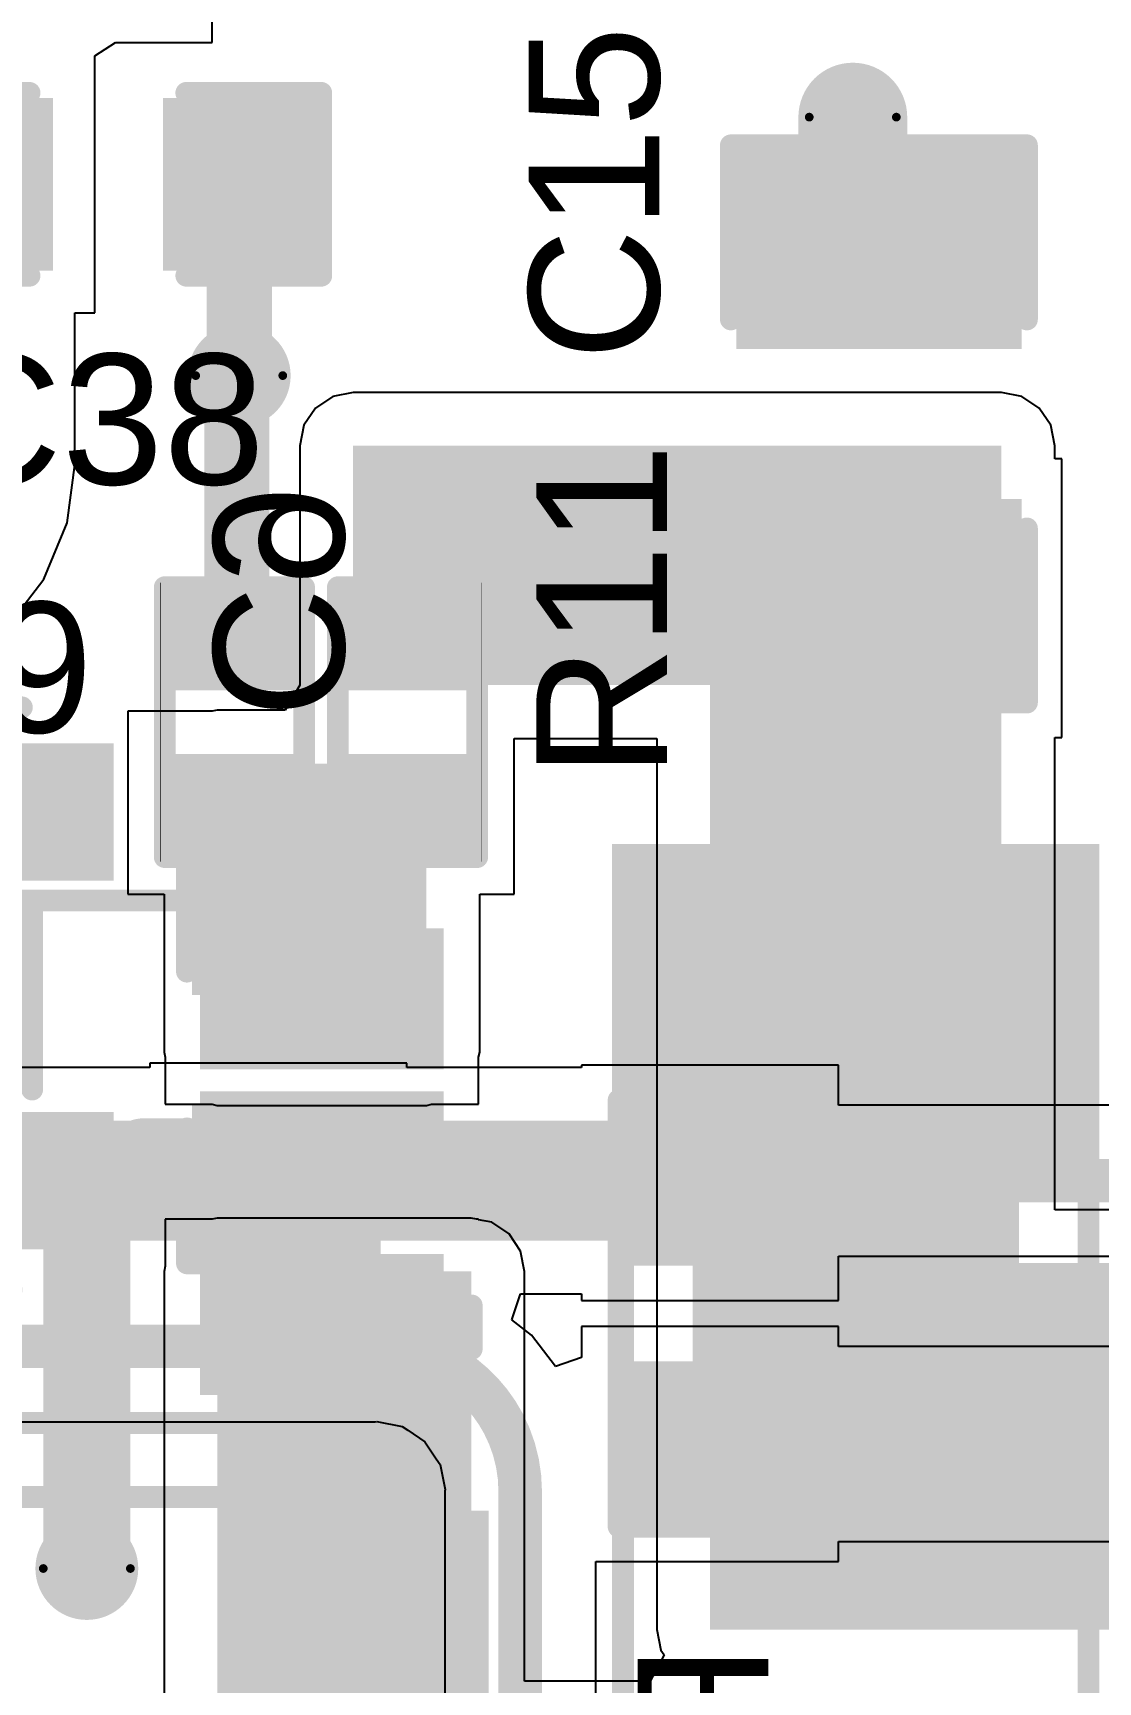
# Model space of a CAD drawing. Header units: inches. Extents: x -46 to 312, y 0 to 111.
# Drawn here: x -18.96 to -12.74, y 9.37 to 18.99 of the extents above; entities that cross this region are included whole.
import ezdxf

# ---------------------------------------------------------------- set-up
doc = ezdxf.new("R2010")
doc.units = ezdxf.units.IN
for name, color, linetype in [('Bottom Layer', 5, 'Continuous'), ('Bottom Overlay', 54, 'Continuous'), ('Bottom Paste', 16, 'Continuous'), ('Bottom Solder', 6, 'Continuous'), ('Drill Drawing', 1, 'Continuous'), ('Top Layer', 1, 'Continuous'), ('Top Overlay', 2, 'Continuous'), ('Top Paste', 8, 'Continuous'), ('Top Solder', 216, 'Continuous'), ('Via Holes', 16, 'Continuous')]:
    doc.layers.add(name, color=color, linetype=linetype)
doc.styles.add('Arial', font='', dxfattribs={"height": 0.2})
doc.styles.get('Arial').set_extended_font_data('Arial')

# ---------------------------------------------------------------- blocks, each defined once
blk = doc.blocks.new('C___0603_9')
at = {"layer": 'Top Layer'}
for points in [[(-0.381, 0.4445), (-0.381, -0.4445), (-1.143, -0.4445), (-1.143, 0.4445)], [(1.143, 0.4445), (1.143, -0.4445), (0.381, -0.4445), (0.381, 0.4445)]]:
    blk.add_hatch(color=1, dxfattribs=at).paths.add_polyline_path(points)
at = {"layer": 'Top Paste'}
for points in [[(-0.381, 0.4445), (-0.381, -0.4445), (-1.143, -0.4445), (-1.143, 0.4445)], [(1.143, 0.4445), (1.143, -0.4445), (0.381, -0.4445), (0.381, 0.4445)]]:
    blk.add_hatch(color=8, dxfattribs=at).paths.add_polyline_path(points)
at = {"layer": 'Top Solder'}
for points in [[(-0.321, 0.5045), (-0.321, -0.5045), (-1.203, -0.5045), (-1.203, 0.5045)], [(1.203, 0.5045), (1.203, -0.5045), (0.321, -0.5045), (0.321, 0.5045)]]:
    blk.add_hatch(color=216, dxfattribs=at).paths.add_polyline_path(points)
at = {"layer": 'Top Overlay'}
for points in [[(-0.4572, 0.5334, 0.127, 0.127, 0), (-1.2446, 0.5334, 0.127, 0.127, 0)], [(-1.2446, 0.5334, 0.127, 0.127, 0), (-1.2446, -0.5334, 0.127, 0.127, 0)], [(1.2446, 0.5334, 0.127, 0.127, 0), (0.4572, 0.5334, 0.127, 0.127, 0)], [(1.2446, 0.5334, 0.127, 0.127, 0), (1.2446, -0.5334, 0.127, 0.127, 0)], [(-0.4572, -0.5334, 0.127, 0.127, 0), (-1.2446, -0.5334, 0.127, 0.127, 0)], [(1.2446, -0.5334, 0.127, 0.127, 0), (0.4572, -0.5334, 0.127, 0.127, 0)]]:
    blk.add_lwpolyline(points, format="xyseb", dxfattribs=at)
for points in [[(-1.2764, 0.5334, 0.0635, 0.0635, 1), (-1.2128, 0.5334, 0.0635, 0.0635, 1)], [(-1.2764, 0.5334, 0.0635, 0.0635, 1), (-1.2128, 0.5334, 0.0635, 0.0635, 1)], [(-0.489, 0.5334, 0.0635, 0.0635, 1), (-0.4255, 0.5334, 0.0635, 0.0635, 1)], [(0.4254, 0.5334, 0.0635, 0.0635, 1), (0.4889, 0.5334, 0.0635, 0.0635, 1)], [(1.2128, 0.5334, 0.0635, 0.0635, 1), (1.2764, 0.5334, 0.0635, 0.0635, 1)], [(1.2128, 0.5334, 0.0635, 0.0635, 1), (1.2764, 0.5334, 0.0635, 0.0635, 1)], [(-1.2764, -0.5334, 0.0635, 0.0635, 1), (-1.2128, -0.5334, 0.0635, 0.0635, 1)], [(-1.2764, -0.5334, 0.0635, 0.0635, 1), (-1.2128, -0.5334, 0.0635, 0.0635, 1)], [(-0.4889, -0.5334, 0.0635, 0.0635, 1), (-0.4254, -0.5334, 0.0635, 0.0635, 1)], [(0.4254, -0.5334, 0.0635, 0.0635, 1), (0.4889, -0.5334, 0.0635, 0.0635, 1)], [(1.2128, -0.5334, 0.0635, 0.0635, 1), (1.2764, -0.5334, 0.0635, 0.0635, 1)], [(1.2128, -0.5334, 0.0635, 0.0635, 1), (1.2764, -0.5334, 0.0635, 0.0635, 1)]]:
    blk.add_lwpolyline(points, format="xyseb", close=True, dxfattribs=at)
blk = doc.blocks.new('TSA016A2518A_B_13')
at = {"layer": 'Bottom Layer'}
for points in [[(-2.6251, 1.425), (-1.5751, 1.425), (-1.5751, 0.725), (-2.6251, 0.725)], [(1.5751, 1.425), (2.6251, 1.425), (2.6251, 0.725), (1.5751, 0.725)], [(-2.6251, -0.725), (-1.5751, -0.725), (-1.5751, -1.425), (-2.6251, -1.425)], [(1.5751, -0.725), (2.6251, -0.725), (2.6251, -1.425), (1.5751, -1.425)]]:
    blk.add_hatch(color=5, dxfattribs=at).paths.add_polyline_path(points)
at = {"layer": 'Bottom Paste'}
for points in [[(-2.6251, 1.425), (-1.5751, 1.425), (-1.5751, 0.725), (-2.6251, 0.725)], [(1.5751, 1.425), (2.6251, 1.425), (2.6251, 0.725), (1.5751, 0.725)], [(-2.6251, -0.725), (-1.5751, -0.725), (-1.5751, -1.425), (-2.6251, -1.425)], [(1.5751, -0.725), (2.6251, -0.725), (2.6251, -1.425), (1.5751, -1.425)]]:
    blk.add_hatch(color=16, dxfattribs=at).paths.add_polyline_path(points)
at = {"layer": 'Bottom Solder'}
for points in [[(-2.6759, 1.4758), (-1.5243, 1.4758), (-1.5243, 0.6742), (-2.6759, 0.6742)], [(1.5243, 1.4758), (2.6759, 1.4758), (2.6759, 0.6742), (1.5243, 0.6742)], [(-2.6759, -0.6742), (-1.5243, -0.6742), (-1.5243, -1.4758), (-2.6759, -1.4758)], [(1.5243, -0.6742), (2.6759, -0.6742), (2.6759, -1.4758), (1.5243, -1.4758)]]:
    blk.add_hatch(color=6, dxfattribs=at).paths.add_polyline_path(points)
at = {"layer": 'Bottom Overlay'}
for points in [[(-2.02, 1.6862, 0.127, 0.127, 0), (-1.3952, 1.6862, 0.127, 0.127, 0)], [(-1.3952, 1.6862, 0.127, 0.127, 0), (1.367, 1.6862, 0.127, 0.127, 0)], [(1.367, 1.6862, 0.127, 0.127, 0), (2.14, 1.6862, 0.127, 0.127, 0)], [(-0.508, -1.0161, 0.127, 0.127, -1), (-0.508, 1.0159, 0.127, 0.127, 0)], [(-0.508, 1.0159, 0.127, 0.127, 0), (0.508, 1.0159, 0.127, 0.127, 0)], [(0.508, 1.0159, 0.127, 0.127, -1), (0.508, -1.0161, 0.127, 0.127, 0)], [(-2.1999, -0.5439, 0.127, 0.127, 0), (-2.1999, 0.5437, 0.127, 0.127, 0)], [(2.1999, -0.5439, 0.127, 0.127, 0), (2.1999, 0.5437, 0.127, 0.127, 0)], [(-2.8956, -0.9652, 0.127, 0.127, 0), (-2.7686, -1.0922, 0.127, 0.127, 0)], [(-2.8956, -1.2192, 0.127, 0.127, 0), (-2.8956, -0.9652, 0.127, 0.127, 0)], [(-0.508, -1.0161, 0.127, 0.127, 0), (0.508, -1.0161, 0.127, 0.127, 0)], [(-2.8956, -1.2192, 0.127, 0.127, 0), (-2.7686, -1.0922, 0.127, 0.127, 0)], [(-2.06, -1.712, 0.127, 0.127, 0), (-1.3664, -1.712, 0.127, 0.127, 0)], [(-1.3664, -1.712, 0.127, 0.127, 0), (1.3664, -1.712, 0.127, 0.127, 0)], [(1.3664, -1.712, 0.127, 0.127, 0), (2.08, -1.712, 0.127, 0.127, 0)]]:
    blk.add_lwpolyline(points, format="xyseb", dxfattribs=at)
for points in [[(-2.0517, 1.6862, 0.0635, 0.0635, 1), (-1.9882, 1.6862, 0.0635, 0.0635, 1)], [(-1.427, 1.6862, 0.0635, 0.0635, 1), (-1.3635, 1.6862, 0.0635, 0.0635, 1)], [(-1.427, 1.6862, 0.0635, 0.0635, 1), (-1.3635, 1.6862, 0.0635, 0.0635, 1)], [(1.3352, 1.6862, 0.0635, 0.0635, 1), (1.3987, 1.6862, 0.0635, 0.0635, 1)], [(1.3352, 1.6862, 0.0635, 0.0635, 1), (1.3987, 1.6862, 0.0635, 0.0635, 1)], [(2.1083, 1.6862, 0.0635, 0.0635, 1), (2.1718, 1.6862, 0.0635, 0.0635, 1)], [(-0.5398, 1.0159, 0.0635, 0.0635, 1), (-0.4763, 1.0159, 0.0635, 0.0635, 1)], [(-0.5398, 1.0159, 0.0635, 0.0635, 1), (-0.4763, 1.0159, 0.0635, 0.0635, 1)], [(0.4763, 1.0159, 0.0635, 0.0635, 1), (0.5398, 1.0159, 0.0635, 0.0635, 1)], [(0.4763, 1.0159, 0.0635, 0.0635, 1), (0.5398, 1.0159, 0.0635, 0.0635, 1)], [(-2.2316, 0.5437, 0.0635, 0.0635, 1), (-2.1681, 0.5437, 0.0635, 0.0635, 1)], [(2.1681, 0.5437, 0.0635, 0.0635, 1), (2.2316, 0.5437, 0.0635, 0.0635, 1)], [(-2.2316, -0.5439, 0.0635, 0.0635, 1), (-2.1681, -0.5439, 0.0635, 0.0635, 1)], [(2.1681, -0.5439, 0.0635, 0.0635, 1), (2.2316, -0.5439, 0.0635, 0.0635, 1)], [(-2.9274, -0.9652, 0.0635, 0.0635, 1), (-2.8638, -0.9652, 0.0635, 0.0635, 1)], [(-2.9274, -0.9652, 0.0635, 0.0635, 1), (-2.8638, -0.9652, 0.0635, 0.0635, 1)], [(-0.5398, -1.0161, 0.0635, 0.0635, 1), (-0.4763, -1.0161, 0.0635, 0.0635, 1)], [(-0.5398, -1.0161, 0.0635, 0.0635, 1), (-0.4763, -1.0161, 0.0635, 0.0635, 1)], [(0.4763, -1.0161, 0.0635, 0.0635, 1), (0.5398, -1.0161, 0.0635, 0.0635, 1)], [(0.4763, -1.0161, 0.0635, 0.0635, 1), (0.5398, -1.0161, 0.0635, 0.0635, 1)], [(-2.8003, -1.0922, 0.0635, 0.0635, 1), (-2.7369, -1.0922, 0.0635, 0.0635, 1)], [(-2.8003, -1.0922, 0.0635, 0.0635, 1), (-2.7369, -1.0922, 0.0635, 0.0635, 1)], [(-2.9274, -1.2192, 0.0635, 0.0635, 1), (-2.8638, -1.2192, 0.0635, 0.0635, 1)], [(-2.9274, -1.2192, 0.0635, 0.0635, 1), (-2.8638, -1.2192, 0.0635, 0.0635, 1)], [(-2.0917, -1.712, 0.0635, 0.0635, 1), (-2.0282, -1.712, 0.0635, 0.0635, 1)], [(-1.3982, -1.712, 0.0635, 0.0635, 1), (-1.3347, -1.712, 0.0635, 0.0635, 1)], [(-1.3982, -1.712, 0.0635, 0.0635, 1), (-1.3347, -1.712, 0.0635, 0.0635, 1)], [(1.3347, -1.712, 0.0635, 0.0635, 1), (1.3982, -1.712, 0.0635, 0.0635, 1)], [(1.3347, -1.712, 0.0635, 0.0635, 1), (1.3982, -1.712, 0.0635, 0.0635, 1)], [(2.0483, -1.712, 0.0635, 0.0635, 1), (2.1118, -1.712, 0.0635, 0.0635, 1)]]:
    blk.add_lwpolyline(points, format="xyseb", close=True, dxfattribs=at)
blk = doc.blocks.new('SOT_23_6_22')
at = {"layer": 'Top Layer'}
for points in [[(-1.92, 1.26), (-0.7, 1.26), (-0.7, 0.64), (-1.92, 0.64)], [(0.7, 1.26), (1.92, 1.26), (1.92, 0.64), (0.7, 0.64)], [(-1.92, 0.31), (-0.7, 0.31), (-0.7, -0.31), (-1.92, -0.31)], [(0.7, 0.31), (1.92, 0.31), (1.92, -0.31), (0.7, -0.31)], [(-1.92, -0.64), (-0.7, -0.64), (-0.7, -1.26), (-1.92, -1.26)], [(0.7, -0.64), (1.92, -0.64), (1.92, -1.26), (0.7, -1.26)]]:
    blk.add_hatch(color=1, dxfattribs=at).paths.add_polyline_path(points)
at = {"layer": 'Top Paste'}
for points in [[(-1.92, 1.26), (-0.7, 1.26), (-0.7, 0.64), (-1.92, 0.64)], [(0.7, 1.26), (1.92, 1.26), (1.92, 0.64), (0.7, 0.64)], [(-1.92, 0.31), (-0.7, 0.31), (-0.7, -0.31), (-1.92, -0.31)], [(0.7, 0.31), (1.92, 0.31), (1.92, -0.31), (0.7, -0.31)], [(-1.92, -0.64), (-0.7, -0.64), (-0.7, -1.26), (-1.92, -1.26)], [(0.7, -0.64), (1.92, -0.64), (1.92, -1.26), (0.7, -1.26)]]:
    blk.add_hatch(color=8, dxfattribs=at).paths.add_polyline_path(points)
at = {"layer": 'Top Solder'}
for points in [[(-2.0216, 1.3616), (-0.5984, 1.3616), (-0.5984, 0.5384), (-2.0216, 0.5384)], [(0.5984, 1.3616), (2.0216, 1.3616), (2.0216, 0.5384), (0.5984, 0.5384)], [(-2.0216, 0.4116), (-0.5984, 0.4116), (-0.5984, -0.4116), (-2.0216, -0.4116)], [(0.5984, 0.4116), (2.0216, 0.4116), (2.0216, -0.4116), (0.5984, -0.4116)], [(-2.0216, -0.5384), (-0.5984, -0.5384), (-0.5984, -1.3616), (-2.0216, -1.3616)], [(0.5984, -0.5384), (2.0216, -0.5384), (2.0216, -1.3616), (0.5984, -1.3616)]]:
    blk.add_hatch(color=216, dxfattribs=at).paths.add_polyline_path(points)
at = {"layer": 'Top Overlay'}
for points in [[(0.8636, 1.524, 0.127, 0.127, 0), (-0.889, 1.524, 0.127, 0.127, 0)], [(-0.889, 1.524, 0.127, 0.127, 0), (-0.889, 1.424, 0.127, 0.127, 0)], [(0.8636, 1.524, 0.127, 0.127, 0), (0.8636, 1.424, 0.127, 0.127, 0)], [(-2.0574, 0.9652, 0.127, 0.127, 0), (-2.1844, 1.0922, 0.127, 0.127, 0)], [(-2.1844, 1.0922, 0.127, 0.127, 0), (-2.1844, 0.8382, 0.127, 0.127, 0)], [(-2.0574, 0.9652, 0.127, 0.127, 0), (-2.1844, 0.8382, 0.127, 0.127, 0)], [(-0.889, -1.424, 0.127, 0.127, 0), (-0.889, -1.524, 0.127, 0.127, 0)], [(0.8636, -1.424, 0.127, 0.127, 0), (0.8636, -1.524, 0.127, 0.127, 0)], [(0.8636, -1.524, 0.127, 0.127, 0), (-0.889, -1.524, 0.127, 0.127, 0)]]:
    blk.add_lwpolyline(points, format="xyseb", dxfattribs=at)
for points in [[(-0.9207, 1.524, 0.0635, 0.0635, 1), (-0.8572, 1.524, 0.0635, 0.0635, 1)], [(-0.9207, 1.524, 0.0635, 0.0635, 1), (-0.8572, 1.524, 0.0635, 0.0635, 1)], [(0.8318, 1.524, 0.0635, 0.0635, 1), (0.8953, 1.524, 0.0635, 0.0635, 1)], [(0.8318, 1.524, 0.0635, 0.0635, 1), (0.8953, 1.524, 0.0635, 0.0635, 1)], [(-0.9207, 1.424, 0.0635, 0.0635, 1), (-0.8572, 1.424, 0.0635, 0.0635, 1)], [(0.8318, 1.424, 0.0635, 0.0635, 1), (0.8953, 1.424, 0.0635, 0.0635, 1)], [(-2.2161, 1.0922, 0.0635, 0.0635, 1), (-2.1526, 1.0922, 0.0635, 0.0635, 1)], [(-2.2161, 1.0922, 0.0635, 0.0635, 1), (-2.1526, 1.0922, 0.0635, 0.0635, 1)], [(-2.0892, 0.9652, 0.0635, 0.0635, 1), (-2.0257, 0.9652, 0.0635, 0.0635, 1)], [(-2.0892, 0.9652, 0.0635, 0.0635, 1), (-2.0257, 0.9652, 0.0635, 0.0635, 1)], [(-2.2161, 0.8382, 0.0635, 0.0635, 1), (-2.1526, 0.8382, 0.0635, 0.0635, 1)], [(-2.2161, 0.8382, 0.0635, 0.0635, 1), (-2.1526, 0.8382, 0.0635, 0.0635, 1)], [(-0.9207, -1.424, 0.0635, 0.0635, 1), (-0.8572, -1.424, 0.0635, 0.0635, 1)], [(0.8318, -1.424, 0.0635, 0.0635, 1), (0.8953, -1.424, 0.0635, 0.0635, 1)], [(-0.9207, -1.524, 0.0635, 0.0635, 1), (-0.8572, -1.524, 0.0635, 0.0635, 1)], [(-0.9207, -1.524, 0.0635, 0.0635, 1), (-0.8572, -1.524, 0.0635, 0.0635, 1)], [(0.8318, -1.524, 0.0635, 0.0635, 1), (0.8953, -1.524, 0.0635, 0.0635, 1)], [(0.8318, -1.524, 0.0635, 0.0635, 1), (0.8953, -1.524, 0.0635, 0.0635, 1)]]:
    blk.add_lwpolyline(points, format="xyseb", close=True, dxfattribs=at)
blk = doc.blocks.new('R___0402_32')
at = {"layer": 'Top Layer'}
for points in [[(-0.6985, -0.3175), (-0.6985, 0.3175), (-0.2413, 0.3175), (-0.2413, -0.3175)], [(0.2413, -0.3175), (0.2413, 0.3175), (0.6985, 0.3175), (0.6985, -0.3175)]]:
    blk.add_hatch(color=1, dxfattribs=at).paths.add_polyline_path(points)
at = {"layer": 'Top Paste'}
for points in [[(-0.6985, -0.3175), (-0.6985, 0.3175), (-0.2413, 0.3175), (-0.2413, -0.3175)], [(0.2413, -0.3175), (0.2413, 0.3175), (0.6985, 0.3175), (0.6985, -0.3175)]]:
    blk.add_hatch(color=8, dxfattribs=at).paths.add_polyline_path(points)
at = {"layer": 'Top Solder'}
for points in [[(-0.7535, -0.3725), (-0.7535, 0.3725), (-0.1863, 0.3725), (-0.1863, -0.3725)], [(0.1863, -0.3725), (0.1863, 0.3725), (0.7535, 0.3725), (0.7535, -0.3725)]]:
    blk.add_hatch(color=216, dxfattribs=at).paths.add_polyline_path(points)
at = {"layer": 'Top Overlay'}
for points in [[(-0.7874, -0.4064, 0.127, 0.127, 0), (-0.7874, 0.4064, 0.127, 0.127, 0)], [(0.7874, 0.4064, 0.127, 0.127, 0), (-0.7874, 0.4064, 0.127, 0.127, 0)], [(0.7874, -0.4064, 0.127, 0.127, 0), (0.7874, 0.4064, 0.127, 0.127, 0)], [(0.7874, -0.4064, 0.127, 0.127, 0), (-0.7874, -0.4064, 0.127, 0.127, 0)], [(0.8128, -0.4318, 0.00323, 0.00323, 0), (-0.8128, -0.4318, 0.00323, 0.00323, 0)]]:
    blk.add_lwpolyline(points, format="xyseb", dxfattribs=at)
for points in [[(-0.8191, 0.4064, 0.0635, 0.0635, 1), (-0.7556, 0.4064, 0.0635, 0.0635, 1)], [(-0.8191, 0.4064, 0.0635, 0.0635, 1), (-0.7556, 0.4064, 0.0635, 0.0635, 1)], [(0.7556, 0.4064, 0.0635, 0.0635, 1), (0.8191, 0.4064, 0.0635, 0.0635, 1)], [(0.7556, 0.4064, 0.0635, 0.0635, 1), (0.8191, 0.4064, 0.0635, 0.0635, 1)], [(-0.8191, -0.4064, 0.0635, 0.0635, 1), (-0.7556, -0.4064, 0.0635, 0.0635, 1)], [(-0.8191, -0.4064, 0.0635, 0.0635, 1), (-0.7556, -0.4064, 0.0635, 0.0635, 1)], [(0.7556, -0.4064, 0.0635, 0.0635, 1), (0.8191, -0.4064, 0.0635, 0.0635, 1)], [(0.7556, -0.4064, 0.0635, 0.0635, 1), (0.8191, -0.4064, 0.0635, 0.0635, 1)], [(-0.8136, -0.4318, 0.00161, 0.00161, 1), (-0.812, -0.4318, 0.00161, 0.00161, 1)], [(0.812, -0.4318, 0.00161, 0.00161, 1), (0.8136, -0.4318, 0.00161, 0.00161, 1)]]:
    blk.add_lwpolyline(points, format="xyseb", close=True, dxfattribs=at)
blk = doc.blocks.new('R___0402_40')
at = {"layer": 'Top Layer'}
for points in [[(-0.6985, -0.3175), (-0.6985, 0.3175), (-0.2413, 0.3175), (-0.2413, -0.3175)], [(0.2413, -0.3175), (0.2413, 0.3175), (0.6985, 0.3175), (0.6985, -0.3175)]]:
    blk.add_hatch(color=1, dxfattribs=at).paths.add_polyline_path(points)
at = {"layer": 'Top Paste'}
for points in [[(-0.6985, -0.3175), (-0.6985, 0.3175), (-0.2413, 0.3175), (-0.2413, -0.3175)], [(0.2413, -0.3175), (0.2413, 0.3175), (0.6985, 0.3175), (0.6985, -0.3175)]]:
    blk.add_hatch(color=8, dxfattribs=at).paths.add_polyline_path(points)
at = {"layer": 'Top Solder'}
for points in [[(-0.7535, -0.3725), (-0.7535, 0.3725), (-0.1863, 0.3725), (-0.1863, -0.3725)], [(0.1863, -0.3725), (0.1863, 0.3725), (0.7535, 0.3725), (0.7535, -0.3725)]]:
    blk.add_hatch(color=216, dxfattribs=at).paths.add_polyline_path(points)
at = {"layer": 'Top Overlay'}
for points in [[(-0.7874, 0.4064, 0.127, 0.127, 0), (-0.7874, -0.4064, 0.127, 0.127, 0)], [(-0.7874, 0.4064, 0.127, 0.127, 0), (0.7874, 0.4064, 0.127, 0.127, 0)], [(0.7874, 0.4064, 0.127, 0.127, 0), (0.7874, -0.4064, 0.127, 0.127, 0)], [(-0.7874, -0.4064, 0.127, 0.127, 0), (0.7874, -0.4064, 0.127, 0.127, 0)], [(-0.8128, -0.4318, 0.00323, 0.00323, 0), (0.8128, -0.4318, 0.00323, 0.00323, 0)]]:
    blk.add_lwpolyline(points, format="xyseb", dxfattribs=at)
for points in [[(-0.8191, 0.4064, 0.0635, 0.0635, 1), (-0.7556, 0.4064, 0.0635, 0.0635, 1)], [(-0.8191, 0.4064, 0.0635, 0.0635, 1), (-0.7556, 0.4064, 0.0635, 0.0635, 1)], [(0.7556, 0.4064, 0.0635, 0.0635, 1), (0.8191, 0.4064, 0.0635, 0.0635, 1)], [(0.7556, 0.4064, 0.0635, 0.0635, 1), (0.8191, 0.4064, 0.0635, 0.0635, 1)], [(-0.8191, -0.4064, 0.0635, 0.0635, 1), (-0.7556, -0.4064, 0.0635, 0.0635, 1)], [(-0.8191, -0.4064, 0.0635, 0.0635, 1), (-0.7556, -0.4064, 0.0635, 0.0635, 1)], [(0.7556, -0.4064, 0.0635, 0.0635, 1), (0.8191, -0.4064, 0.0635, 0.0635, 1)], [(0.7556, -0.4064, 0.0635, 0.0635, 1), (0.8191, -0.4064, 0.0635, 0.0635, 1)], [(-0.8136, -0.4318, 0.00161, 0.00161, 1), (-0.812, -0.4318, 0.00161, 0.00161, 1)], [(0.812, -0.4318, 0.00161, 0.00161, 1), (0.8136, -0.4318, 0.00161, 0.00161, 1)]]:
    blk.add_lwpolyline(points, format="xyseb", close=True, dxfattribs=at)
blk = doc.blocks.new('SPH4012H4R7MT_55')
at = {"layer": 'Top Layer'}
for points in [[(-2.05, 1.85), (-0.95, 1.85), (-0.95, -1.85), (-2.05, -1.85)], [(0.95, 1.85), (2.05, 1.85), (2.05, -1.85), (0.95, -1.85)]]:
    blk.add_hatch(color=1, dxfattribs=at).paths.add_polyline_path(points)
at = {"layer": 'Top Paste'}
for points in [[(-2.05, 1.85), (-0.95, 1.85), (-0.95, -1.85), (-2.05, -1.85)], [(0.95, 1.85), (2.05, 1.85), (2.05, -1.85), (0.95, -1.85)]]:
    blk.add_hatch(color=8, dxfattribs=at).paths.add_polyline_path(points)
at = {"layer": 'Top Solder'}
for points in [[(-2.1516, 1.9516), (-0.8484, 1.9516), (-0.8484, -1.9516), (-2.1516, -1.9516)], [(0.8484, 1.9516), (2.1516, 1.9516), (2.1516, -1.9516), (0.8484, -1.9516)]]:
    blk.add_hatch(color=216, dxfattribs=at).paths.add_polyline_path(points)
at = {"layer": 'Top Overlay'}
for points in [[(-1.8796, 2.032, 0.127, 0.127, 0), (1.8796, 2.032, 0.127, 0.127, 0)], [(-1.8796, -2.032, 0.127, 0.127, 0), (1.8796, -2.032, 0.127, 0.127, 0)]]:
    blk.add_lwpolyline(points, format="xyseb", dxfattribs=at)
for points in [[(-1.9113, 2.032, 0.0635, 0.0635, 1), (-1.8478, 2.032, 0.0635, 0.0635, 1)], [(1.8479, 2.032, 0.0635, 0.0635, 1), (1.9114, 2.032, 0.0635, 0.0635, 1)], [(-1.9113, -2.032, 0.0635, 0.0635, 1), (-1.8478, -2.032, 0.0635, 0.0635, 1)], [(1.8479, -2.032, 0.0635, 0.0635, 1), (1.9114, -2.032, 0.0635, 0.0635, 1)]]:
    blk.add_lwpolyline(points, format="xyseb", close=True, dxfattribs=at)
blk = doc.blocks.new('SMA_60')
at = {"layer": 'Top Layer'}
for points in [[(-3.25, 0.85), (-0.75, 0.85), (-0.75, -0.85), (-3.25, -0.85)], [(0.75, 0.85), (3.25, 0.85), (3.25, -0.85), (0.75, -0.85)]]:
    blk.add_hatch(color=1, dxfattribs=at).paths.add_polyline_path(points)
at = {"layer": 'Top Overlay'}
for points in [[(-4.4449, -1.4216), (-3.278, -1.4216), (-3.278, 1.4219), (-4.4449, 1.4219)], [(-3.2999, 0.924), (-2.5959, 0.924), (-2.5959, 1.4219), (-3.2999, 1.4219)], [(-3.2999, -1.4219), (-2.5959, -1.4219), (-2.5959, -0.924), (-3.2999, -0.924)]]:
    blk.add_hatch(color=2, dxfattribs=at).paths.add_polyline_path(points)
at = {"layer": 'Top Paste'}
for points in [[(-3.25, 0.85), (-0.75, 0.85), (-0.75, -0.85), (-3.25, -0.85)], [(0.75, 0.85), (3.25, 0.85), (3.25, -0.85), (0.75, -0.85)]]:
    blk.add_hatch(color=8, dxfattribs=at).paths.add_polyline_path(points)
at = {"layer": 'Top Solder'}
for points in [[(-3.3516, 0.9516), (-0.6484, 0.9516), (-0.6484, -0.9516), (-3.3516, -0.9516)], [(0.6484, 0.9516), (3.3516, 0.9516), (3.3516, -0.9516), (0.6484, -0.9516)]]:
    blk.add_hatch(color=216, dxfattribs=at).paths.add_polyline_path(points)
at = {"layer": 'Top Overlay'}
for points in [[(2.0612, 1.3577, 0.127, 0.127, 0), (-2.6581, 1.3577, 0.127, 0.127, 0)], [(2.0612, 1.0122, 0.127, 0.127, 0), (2.0612, 1.3577, 0.127, 0.127, 0)], [(2.0612, -1.3577, 0.127, 0.127, 0), (2.0612, -1.0122, 0.127, 0.127, 0)], [(2.0612, -1.3577, 0.127, 0.127, 0), (-2.6581, -1.3577, 0.127, 0.127, 0)]]:
    blk.add_lwpolyline(points, format="xyseb", dxfattribs=at)
for points in [[(-2.6899, 1.3577, 0.0635, 0.0635, 1), (-2.6264, 1.3577, 0.0635, 0.0635, 1)], [(2.0295, 1.3577, 0.0635, 0.0635, 1), (2.093, 1.3577, 0.0635, 0.0635, 1)], [(2.0295, 1.3577, 0.0635, 0.0635, 1), (2.093, 1.3577, 0.0635, 0.0635, 1)], [(2.0295, 1.0122, 0.0635, 0.0635, 1), (2.093, 1.0122, 0.0635, 0.0635, 1)], [(2.0295, -1.0122, 0.0635, 0.0635, 1), (2.093, -1.0122, 0.0635, 0.0635, 1)], [(-2.6899, -1.3577, 0.0635, 0.0635, 1), (-2.6264, -1.3577, 0.0635, 0.0635, 1)], [(2.0295, -1.3577, 0.0635, 0.0635, 1), (2.093, -1.3577, 0.0635, 0.0635, 1)], [(2.0295, -1.3577, 0.0635, 0.0635, 1), (2.093, -1.3577, 0.0635, 0.0635, 1)]]:
    blk.add_lwpolyline(points, format="xyseb", close=True, dxfattribs=at)
blk = doc.blocks.new('C___0805_78')
at = {"layer": 'Top Layer'}
for points in [[(-1.524, 0.762), (-0.508, 0.762), (-0.508, -0.762), (-1.524, -0.762)], [(0.508, 0.762), (1.524, 0.762), (1.524, -0.762), (0.508, -0.762)]]:
    blk.add_hatch(color=1, dxfattribs=at).paths.add_polyline_path(points)
at = {"layer": 'Top Paste'}
for points in [[(-1.524, 0.762), (-0.508, 0.762), (-0.508, -0.762), (-1.524, -0.762)], [(0.508, 0.762), (1.524, 0.762), (1.524, -0.762), (0.508, -0.762)]]:
    blk.add_hatch(color=8, dxfattribs=at).paths.add_polyline_path(points)
at = {"layer": 'Top Solder'}
for points in [[(-1.594, 0.832), (-0.438, 0.832), (-0.438, -0.832), (-1.594, -0.832)], [(0.438, 0.832), (1.594, 0.832), (1.594, -0.832), (0.438, -0.832)]]:
    blk.add_hatch(color=216, dxfattribs=at).paths.add_polyline_path(points)
at = {"layer": 'Top Overlay'}
for points in [[(-0.6096, 0.8636, 0.127, 0.127, 0), (-1.6256, 0.8636, 0.127, 0.127, 0)], [(-1.6256, -0.8636, 0.127, 0.127, 0), (-1.6256, 0.8636, 0.127, 0.127, 0)], [(1.6256, 0.8636, 0.127, 0.127, 0), (0.6096, 0.8636, 0.127, 0.127, 0)], [(1.6256, -0.8636, 0.127, 0.127, 0), (1.6256, 0.8636, 0.127, 0.127, 0)], [(-0.6096, -0.8636, 0.127, 0.127, 0), (-1.6256, -0.8636, 0.127, 0.127, 0)], [(1.6256, -0.8636, 0.127, 0.127, 0), (0.6096, -0.8636, 0.127, 0.127, 0)]]:
    blk.add_lwpolyline(points, format="xyseb", dxfattribs=at)
for points in [[(-1.6574, 0.8636, 0.0635, 0.0635, 1), (-1.5938, 0.8636, 0.0635, 0.0635, 1)], [(-1.6574, 0.8636, 0.0635, 0.0635, 1), (-1.5938, 0.8636, 0.0635, 0.0635, 1)], [(-0.6413, 0.8636, 0.0635, 0.0635, 1), (-0.5778, 0.8636, 0.0635, 0.0635, 1)], [(0.5778, 0.8636, 0.0635, 0.0635, 1), (0.6413, 0.8636, 0.0635, 0.0635, 1)], [(1.5938, 0.8636, 0.0635, 0.0635, 1), (1.6574, 0.8636, 0.0635, 0.0635, 1)], [(1.5938, 0.8636, 0.0635, 0.0635, 1), (1.6574, 0.8636, 0.0635, 0.0635, 1)], [(-1.6574, -0.8636, 0.0635, 0.0635, 1), (-1.5938, -0.8636, 0.0635, 0.0635, 1)], [(-1.6574, -0.8636, 0.0635, 0.0635, 1), (-1.5938, -0.8636, 0.0635, 0.0635, 1)], [(-0.6413, -0.8636, 0.0635, 0.0635, 1), (-0.5778, -0.8636, 0.0635, 0.0635, 1)], [(0.5778, -0.8636, 0.0635, 0.0635, 1), (0.6413, -0.8636, 0.0635, 0.0635, 1)], [(1.5938, -0.8636, 0.0635, 0.0635, 1), (1.6574, -0.8636, 0.0635, 0.0635, 1)], [(1.5938, -0.8636, 0.0635, 0.0635, 1), (1.6574, -0.8636, 0.0635, 0.0635, 1)]]:
    blk.add_lwpolyline(points, format="xyseb", close=True, dxfattribs=at)
blk = doc.blocks.new('RES_0603_B_86')
at = {"layer": 'Bottom Layer'}
for points in [[(-1.143, -0.4445), (-1.143, 0.4445), (-0.381, 0.4445), (-0.381, -0.4445)], [(0.381, -0.4445), (0.381, 0.4445), (1.143, 0.4445), (1.143, -0.4445)]]:
    blk.add_hatch(color=5, dxfattribs=at).paths.add_polyline_path(points)
at = {"layer": 'Bottom Paste'}
for points in [[(-1.143, -0.4445), (-1.143, 0.4445), (-0.381, 0.4445), (-0.381, -0.4445)], [(0.381, -0.4445), (0.381, 0.4445), (1.143, 0.4445), (1.143, -0.4445)]]:
    blk.add_hatch(color=16, dxfattribs=at).paths.add_polyline_path(points)
at = {"layer": 'Bottom Solder'}
for points in [[(-1.2446, -0.5461), (-1.2446, 0.5461), (-0.2794, 0.5461), (-0.2794, -0.5461)], [(0.2794, -0.5461), (0.2794, 0.5461), (1.2446, 0.5461), (1.2446, -0.5461)]]:
    blk.add_hatch(color=6, dxfattribs=at).paths.add_polyline_path(points)
at = {"layer": 'Bottom Overlay'}
for points in [[(-1.2446, 0.5334, 0.127, 0.127, 0), (-1.2446, -0.5334, 0.127, 0.127, 0)], [(-1.2446, 0.5334, 0.127, 0.127, 0), (1.2446, 0.5334, 0.127, 0.127, 0)], [(1.2446, 0.5334, 0.127, 0.127, 0), (1.2446, -0.5334, 0.127, 0.127, 0)], [(-1.2446, -0.5334, 0.127, 0.127, 0), (1.2446, -0.5334, 0.127, 0.127, 0)]]:
    blk.add_lwpolyline(points, format="xyseb", dxfattribs=at)
for points in [[(-1.27635, 0.5334, 0.0635, 0.0635, 1), (-1.21285, 0.5334, 0.0635, 0.0635, 1)], [(-1.27635, 0.5334, 0.0635, 0.0635, 1), (-1.21285, 0.5334, 0.0635, 0.0635, 1)], [(1.21285, 0.5334, 0.0635, 0.0635, 1), (1.27635, 0.5334, 0.0635, 0.0635, 1)], [(1.21285, 0.5334, 0.0635, 0.0635, 1), (1.27635, 0.5334, 0.0635, 0.0635, 1)], [(-1.27635, -0.5334, 0.0635, 0.0635, 1), (-1.21285, -0.5334, 0.0635, 0.0635, 1)], [(-1.27635, -0.5334, 0.0635, 0.0635, 1), (-1.21285, -0.5334, 0.0635, 0.0635, 1)], [(1.21285, -0.5334, 0.0635, 0.0635, 1), (1.27635, -0.5334, 0.0635, 0.0635, 1)], [(1.21285, -0.5334, 0.0635, 0.0635, 1), (1.27635, -0.5334, 0.0635, 0.0635, 1)]]:
    blk.add_lwpolyline(points, format="xyseb", close=True, dxfattribs=at)
blk = doc.blocks.new('C__0603_B_92')
at = {"layer": 'Bottom Layer'}
for points in [[(-1.143, -0.4445), (-1.143, 0.4445), (-0.381, 0.4445), (-0.381, -0.4445)], [(0.381, -0.4445), (0.381, 0.4445), (1.143, 0.4445), (1.143, -0.4445)]]:
    blk.add_hatch(color=5, dxfattribs=at).paths.add_polyline_path(points)
at = {"layer": 'Bottom Paste'}
for points in [[(-1.143, -0.4445), (-1.143, 0.4445), (-0.381, 0.4445), (-0.381, -0.4445)], [(0.381, -0.4445), (0.381, 0.4445), (1.143, 0.4445), (1.143, -0.4445)]]:
    blk.add_hatch(color=16, dxfattribs=at).paths.add_polyline_path(points)
at = {"layer": 'Bottom Solder'}
for points in [[(-1.203, -0.5045), (-1.203, 0.5045), (-0.321, 0.5045), (-0.321, -0.5045)], [(0.321, -0.5045), (0.321, 0.5045), (1.203, 0.5045), (1.203, -0.5045)]]:
    blk.add_hatch(color=6, dxfattribs=at).paths.add_polyline_path(points)
at = {"layer": 'Bottom Overlay'}
for points in [[(-1.2446, 0.5334, 0.127, 0.127, 0), (-0.4572, 0.5334, 0.127, 0.127, 0)], [(-1.2446, 0.5334, 0.127, 0.127, 0), (-1.2446, -0.5334, 0.127, 0.127, 0)], [(0.4572, 0.5334, 0.127, 0.127, 0), (1.2446, 0.5334, 0.127, 0.127, 0)], [(1.2446, 0.5334, 0.127, 0.127, 0), (1.2446, -0.5334, 0.127, 0.127, 0)], [(-1.2446, -0.5334, 0.127, 0.127, 0), (-0.4572, -0.5334, 0.127, 0.127, 0)], [(0.4572, -0.5334, 0.127, 0.127, 0), (1.2446, -0.5334, 0.127, 0.127, 0)]]:
    blk.add_lwpolyline(points, format="xyseb", dxfattribs=at)
for points in [[(-1.2764, 0.5334, 0.0635, 0.0635, 1), (-1.2128, 0.5334, 0.0635, 0.0635, 1)], [(-1.2764, 0.5334, 0.0635, 0.0635, 1), (-1.2128, 0.5334, 0.0635, 0.0635, 1)], [(-0.4889, 0.5334, 0.0635, 0.0635, 1), (-0.4254, 0.5334, 0.0635, 0.0635, 1)], [(0.4254, 0.5334, 0.0635, 0.0635, 1), (0.4889, 0.5334, 0.0635, 0.0635, 1)], [(1.2128, 0.5334, 0.0635, 0.0635, 1), (1.2764, 0.5334, 0.0635, 0.0635, 1)], [(1.2128, 0.5334, 0.0635, 0.0635, 1), (1.2764, 0.5334, 0.0635, 0.0635, 1)], [(-1.2764, -0.5334, 0.0635, 0.0635, 1), (-1.2128, -0.5334, 0.0635, 0.0635, 1)], [(-1.2764, -0.5334, 0.0635, 0.0635, 1), (-1.2128, -0.5334, 0.0635, 0.0635, 1)], [(-0.4889, -0.5334, 0.0635, 0.0635, 1), (-0.4254, -0.5334, 0.0635, 0.0635, 1)], [(0.4254, -0.5334, 0.0635, 0.0635, 1), (0.4889, -0.5334, 0.0635, 0.0635, 1)], [(1.2128, -0.5334, 0.0635, 0.0635, 1), (1.2764, -0.5334, 0.0635, 0.0635, 1)], [(1.2128, -0.5334, 0.0635, 0.0635, 1), (1.2764, -0.5334, 0.0635, 0.0635, 1)]]:
    blk.add_lwpolyline(points, format="xyseb", close=True, dxfattribs=at)

msp = doc.modelspace()

# ---------------------------------------------------------------- hatches: boundary and pattern name
at = {"layer": 'Bottom Layer'}
h = msp.add_hatch(color=5, dxfattribs=at)
edge = h.paths.add_edge_path()
edge.add_arc((-14.1752, 18.5006), 0.3, 0, 360)
h = msp.add_hatch(color=5, dxfattribs=at)
edge = h.paths.add_edge_path()
edge.add_arc((-17.7546, 16.9926), 0.3, 0, 360)
msp.add_hatch(color=5, dxfattribs=at).paths.add_polyline_path([(-23.7876, 11.946), (-15.008, 11.946), (-15.008, 12.646), (-23.7876, 12.646)])
h = msp.add_hatch(color=5, dxfattribs=at)
edge = h.paths.add_edge_path()
edge.add_arc((-18.6436, 10.033), 0.3, 0, 360)
at = {"layer": 'Top Layer'}
h = msp.add_hatch(color=1, dxfattribs=at)
edge = h.paths.add_edge_path()
edge.add_arc((-14.1752, 18.5006), 0.3, 0, 360)
h = msp.add_hatch(color=1, dxfattribs=at)
edge = h.paths.add_edge_path()
edge.add_arc((-17.7546, 16.9926), 0.3, 0, 360)
for points in [[(-17.0903, 15.1867), (-13.4132, 15.1867), (-13.4132, 16.5837), (-17.0903, 16.5837)], [(-15.008, 11.8153), (-13.308, 11.8153), (-13.308, 16.5837), (-15.008, 16.5837)], [(-17.8826, 13.046), (-16.6626, 13.046), (-16.6626, 14.7295), (-17.8826, 14.7295)], [(-17.8826, 6.5683), (-16.4006, 6.5683), (-16.4006, 11.766), (-17.8826, 11.766)], [(-15.008, 9.6762), (-9.141, 9.6762), (-9.141, 11.8153), (-15.008, 11.8153)]]:
    msp.add_hatch(color=1, dxfattribs=at).paths.add_polyline_path(points)
h = msp.add_hatch(color=1, dxfattribs=at)
edge = h.paths.add_edge_path()
edge.add_arc((-18.6436, 10.033), 0.3, 0, 360)
at = {"layer": 'Via Holes'}
h = msp.add_hatch(color=7, dxfattribs=at)
edge = h.paths.add_edge_path()
edge.add_arc((-14.1752, 18.5006), 0.15, 0, 360)
h = msp.add_hatch(color=7, dxfattribs=at)
edge = h.paths.add_edge_path()
edge.add_arc((-17.7546, 16.9926), 0.15, 0, 360)
h = msp.add_hatch(color=7, dxfattribs=at)
edge = h.paths.add_edge_path()
edge.add_arc((-18.6436, 10.033), 0.15, 0, 360)

# ---------------------------------------------------------------- linework, layer by layer
at = {"layer": 'Bottom Layer'}
for p, q in [((-18.2753, 12.9568), (-20.1881, 12.9568)), ((-16.7767, 12.9818), (-18.2753, 12.9818)), ((-18.2753, 12.9818), (-18.2753, 12.9568)), ((-16.7767, 12.9568), (-16.7767, 12.9818)), ((-15.7573, 12.9568), (-16.7767, 12.9568)), ((-14.2587, 12.9691), (-15.7573, 12.9691)), ((-15.7573, 12.9691), (-15.7573, 12.9568)), ((-14.2587, 12.7363), (-14.2587, 12.9691)), ((-12.0737, 12.7363), (-14.2587, 12.7363)), ((-14.2587, 11.5975), (-14.2587, 11.8558)), ((-14.2587, 11.8558), (-12.0737, 11.8558)), ((-16.1647, 11.4829), (-16.113, 11.6353)), ((-16.113, 11.6353), (-15.7573, 11.6353)), ((-15.7573, 11.6353), (-15.7573, 11.5975)), ((-15.7573, 11.5975), (-14.2587, 11.5975)), ((-16.05, 11.3948), (-16.1647, 11.4829)), ((-15.9097, 11.212), (-16.05, 11.3948)), ((-14.2587, 11.4451), (-15.7573, 11.4451)), ((-15.7573, 11.4451), (-15.7573, 11.2637)), ((-14.2587, 11.3291), (-14.2587, 11.4451)), ((-15.7573, 11.2637), (-15.9097, 11.212)), ((2.7988, 11.3291), (-14.2587, 11.3291)), ((-26.3339, 10.8891), (-16.961, 10.8891)), ((-16.961, 10.8891), (-16.9519, 10.8909)), ((-16.9519, 10.8909), (-16.8045, 10.8616)), ((-16.8045, 10.8616), (-16.7714, 10.8395)), ((-16.7714, 10.8395), (-16.6719, 10.773)), ((-16.6719, 10.773), (-16.6054, 10.6735)), ((-16.6054, 10.6735), (-16.5832, 10.6403)), ((-16.5832, 10.6403), (-16.5539, 10.493)), ((-16.5539, 10.493), (-16.5557, 10.4839)), ((-16.5557, 10.4839), (-16.5557, 5.6264)), ((-14.2587, 10.0735), (-14.2587, 10.1896)), ((-14.2587, 10.1896), (-2.3783, 10.1896)), ((-15.6752, 5.6264), (-15.6752, 10.0735)), ((-15.6752, 10.0735), (-14.2587, 10.0735))]:
    msp.add_line(p, q, dxfattribs=at)
for points in [[(-16.1707, 12.296, 0.254, 0.254, 0), (-12.0737, 12.296, 0.254, 0.254, 0)], [(-16.1707, 12.296, 0.254, 0.254, 0), (-16.1707, 12.296, 0.254, 0.254, 0)], [(-26.3339, 11.3294, 0.254, 0.254, 0), (-16.961, 11.3294, 0.254, 0.254, 0)], [(-16.961, 11.3294, 0.254, 0.254, -0.123079), (-16.5632, 11.2299, 0.254, 0.254, 0)], [(-16.5632, 11.2299, 0.254, 0.254, -0.148859), (-16.2149, 10.8817, 0.254, 0.254, 0)], [(-16.2149, 10.8817, 0.254, 0.254, -0.123079), (-16.1155, 10.4839, 0.254, 0.254, 0)], [(-15.008, 10.7593, 0.508, 0.508, 0), (2.7988, 10.7593, 0.508, 0.508, 0)], [(-16.1155, 5.2114, 0.254, 0.254, 0), (-16.1155, 10.4839, 0.254, 0.254, 0)]]:
    msp.add_lwpolyline(points, format="xyseb", dxfattribs=at)
for points in [[(-16.2342, 12.296, 0.127, 0.127, 1), (-16.1072, 12.296, 0.127, 0.127, 1)], [(-16.2342, 12.296, 0.127, 0.127, 1), (-16.1072, 12.296, 0.127, 0.127, 1)], [(-16.2342, 12.296, 0.127, 0.127, 1), (-16.1072, 12.296, 0.127, 0.127, 1)], [(-17.0245, 11.3294, 0.127, 0.127, 1), (-16.8975, 11.3294, 0.127, 0.127, 1)], [(-17.0245, 11.3294, 0.127, 0.127, 1), (-16.8975, 11.3294, 0.127, 0.127, 1)], [(-16.6267, 11.2299, 0.127, 0.127, 1), (-16.4997, 11.2299, 0.127, 0.127, 1)], [(-16.6267, 11.2299, 0.127, 0.127, 1), (-16.4997, 11.2299, 0.127, 0.127, 1)], [(-16.2784, 10.8817, 0.127, 0.127, 1), (-16.1514, 10.8817, 0.127, 0.127, 1)], [(-16.2784, 10.8817, 0.127, 0.127, 1), (-16.1514, 10.8817, 0.127, 0.127, 1)], [(-15.135, 10.7593, 0.254, 0.254, 1), (-14.881, 10.7593, 0.254, 0.254, 1)], [(-16.179, 10.4839, 0.127, 0.127, 1), (-16.052, 10.4839, 0.127, 0.127, 1)], [(-16.179, 10.4839, 0.127, 0.127, 1), (-16.052, 10.4839, 0.127, 0.127, 1)]]:
    msp.add_lwpolyline(points, format="xyseb", close=True, dxfattribs=at)
at = {"layer": 'Drill Drawing'}
for points in [[(-13.9212, 18.5006, 0.0508, 0.0508, 1), (-14.4292, 18.5006, 0.0508, 0.0508, 1)], [(-14.4419, 18.5006, 0.0254, 0.0254, 1), (-14.4165, 18.5006, 0.0254, 0.0254, 1)], [(-13.9339, 18.5006, 0.0254, 0.0254, 1), (-13.9085, 18.5006, 0.0254, 0.0254, 1)], [(-17.5006, 16.9926, 0.0508, 0.0508, 1), (-18.0086, 16.9926, 0.0508, 0.0508, 1)], [(-18.0213, 16.9926, 0.0254, 0.0254, 1), (-17.9959, 16.9926, 0.0254, 0.0254, 1)], [(-17.5133, 16.9926, 0.0254, 0.0254, 1), (-17.4879, 16.9926, 0.0254, 0.0254, 1)], [(-18.3896, 10.033, 0.0508, 0.0508, 1), (-18.8976, 10.033, 0.0508, 0.0508, 1)], [(-18.9103, 10.033, 0.0254, 0.0254, 1), (-18.8849, 10.033, 0.0254, 0.0254, 1)], [(-18.4023, 10.033, 0.0254, 0.0254, 1), (-18.3769, 10.033, 0.0254, 0.0254, 1)]]:
    msp.add_lwpolyline(points, format="xyseb", close=True, dxfattribs=at)
at = {"layer": 'Top Layer'}
for p, q in [((-17.9122, 18.937), (-17.9122, 21.5466)), ((-18.5968, 18.858), (-18.4771, 18.937)), ((-18.5968, 17.3594), (-18.5968, 18.858)), ((-18.4771, 18.937), (-17.9122, 18.937)), ((-18.7129, 16.486), (-18.7129, 17.3594)), ((-18.7129, 17.3594), (-18.5968, 17.3594)), ((-17.2092, 16.8708), (-17.31, 16.8035)), ((-17.0903, 16.8945), (-17.2092, 16.8708)), ((-13.308, 16.8945), (-17.0903, 16.8945)), ((-13.1891, 16.8708), (-13.308, 16.8945)), ((-13.0883, 16.8035), (-13.1891, 16.8708)), ((-17.31, 16.8035), (-17.3774, 16.7026)), ((-13.0209, 16.7026), (-13.0883, 16.8035)), ((-17.3774, 16.7026), (-17.4011, 16.5837)), ((-12.9972, 16.5837), (-13.0209, 16.7026)), ((-17.4011, 16.5837), (-17.4011, 15.1867)), ((-12.9972, 16.5075), (-12.9972, 16.5837)), ((-18.7586, 16.1336), (-18.7122, 16.486)), ((-18.7122, 16.486), (-18.7129, 16.486)), ((-12.956, 16.5075), (-12.9972, 16.5075)), ((-12.956, 14.8819), (-12.956, 16.5075)), ((-18.8946, 15.8051), (-18.7586, 16.1336)), ((-19.111, 15.5231), (-18.8946, 15.8051)), ((-17.4011, 15.1867), (-17.4867, 15.0403)), ((-17.9126, 15.0343), (-18.405, 15.0343)), ((-18.405, 15.0343), (-18.405, 13.9675)), ((-17.8826, 15.0403), (-17.9126, 15.0343)), ((-17.4867, 15.0403), (-17.8826, 15.0403)), ((-16.1505, 13.9675), (-16.1505, 14.8759)), ((-16.1505, 14.8759), (-15.3188, 14.8759)), ((-15.3188, 14.8759), (-15.3188, 11.8153)), ((-12.9972, 12.1261), (-12.9972, 14.8819)), ((-12.9972, 14.8819), (-12.956, 14.8819)), ((-18.405, 13.9675), (-18.1934, 13.9675)), ((-18.1934, 13.9675), (-18.1934, 13.046)), ((-16.3518, 13.046), (-16.3518, 13.9675)), ((-16.3518, 13.9675), (-16.1505, 13.9675)), ((-18.1934, 13.046), (-18.1874, 13.0159)), ((-18.1874, 13.0159), (-18.1874, 12.7412)), ((-16.3578, 13.0159), (-16.3518, 13.046)), ((-16.3578, 12.7412), (-16.3578, 13.0159)), ((-18.1874, 12.7412), (-17.9126, 12.7412)), ((-17.9126, 12.7412), (-17.8826, 12.7352)), ((-17.8826, 12.7352), (-16.6626, 12.7352)), ((-16.6626, 12.7352), (-16.6326, 12.7412)), ((-16.6326, 12.7412), (-16.3578, 12.7412)), ((-12.2458, 12.1261), (-12.9972, 12.1261)), ((-17.9126, 12.0708), (-18.1874, 12.0708)), ((-18.1874, 12.0708), (-18.1874, 11.796)), ((-17.8826, 12.0767), (-17.9126, 12.0708)), ((-16.4006, 12.0767), (-17.8826, 12.0767)), ((-16.3706, 12.0708), (-16.4006, 12.0767)), ((-16.3578, 12.0708), (-16.3706, 12.0708)), ((-16.3578, 12.0682), (-16.3578, 12.0708)), ((-16.2817, 12.0531), (-16.3578, 12.0682)), ((-16.1808, 11.9857), (-16.2817, 12.0531)), ((-16.1135, 11.8849), (-16.1808, 11.9857)), ((-16.0898, 11.766), (-16.1135, 11.8849)), ((-18.1874, 11.796), (-18.1934, 11.766)), ((-18.1934, 11.766), (-18.1934, 9.0653)), ((-16.0898, 9.3761), (-16.0898, 11.766)), ((-15.3188, 11.8153), (-15.3188, 9.6762)), ((-15.3188, 9.6762), (-15.2951, 9.5573)), ((-15.2759, 9.5285), (-15.3573, 9.3761)), ((-15.2951, 9.5573), (-15.2759, 9.5285)), ((-15.3573, 9.3761), (-16.0898, 9.3761))]:
    msp.add_line(p, q, dxfattribs=at)
for points in [[(-14.1752, 17.7267, 0.635, 0.635, 0), (-14.1752, 18.5006, 0.635, 0.635, 0)], [(-17.7586, 18.1087, 0.381, 0.381, 0), (-17.7546, 18.1087, 0.381, 0.381, 0)], [(-17.7546, 16.9926, 0.381, 0.381, 0), (-17.7546, 18.1087, 0.381, 0.381, 0)], [(-17.7686, 16.9786, 0.381, 0.381, 0), (-17.7546, 16.9926, 0.381, 0.381, 0)], [(-17.7686, 15.4613, 0.381, 0.381, 0), (-17.7686, 16.9786, 0.381, 0.381, 0)], [(-17.7892, 15.4407, 0.381, 0.381, 0), (-17.7686, 15.4613, 0.381, 0.381, 0)], [(-18.6436, 12.0685, 0.508, 0.508, 0), (-18.3062, 12.406, 0.508, 0.508, 0)], [(-18.3062, 12.406, 0.508, 0.508, 0), (-17.2726, 12.406, 0.508, 0.508, 0)], [(-18.6436, 10.033, 0.508, 0.508, 0), (-18.6436, 12.0685, 0.508, 0.508, 0)]]:
    msp.add_lwpolyline(points, format="xyseb", dxfattribs=at)
for points in [[(-14.3339, 18.5006, 0.3175, 0.3175, 1), (-14.0164, 18.5006, 0.3175, 0.3175, 1)], [(-17.8539, 18.1087, 0.1905, 0.1905, 1), (-17.6634, 18.1087, 0.1905, 0.1905, 1)], [(-17.8498, 18.1087, 0.1905, 0.1905, 1), (-17.6593, 18.1087, 0.1905, 0.1905, 1)], [(-17.8498, 18.1087, 0.1905, 0.1905, 1), (-17.6593, 18.1087, 0.1905, 0.1905, 1)], [(-14.3339, 17.7267, 0.3175, 0.3175, 1), (-14.0164, 17.7267, 0.3175, 0.3175, 1)], [(-17.8639, 16.9786, 0.1905, 0.1905, 1), (-17.6734, 16.9786, 0.1905, 0.1905, 1)], [(-17.8639, 16.9786, 0.1905, 0.1905, 1), (-17.6734, 16.9786, 0.1905, 0.1905, 1)], [(-17.8498, 16.9926, 0.1905, 0.1905, 1), (-17.6593, 16.9926, 0.1905, 0.1905, 1)], [(-17.8498, 16.9926, 0.1905, 0.1905, 1), (-17.6593, 16.9926, 0.1905, 0.1905, 1)], [(-17.8844, 15.4407, 0.1905, 0.1905, 1), (-17.6939, 15.4407, 0.1905, 0.1905, 1)], [(-17.8639, 15.4613, 0.1905, 0.1905, 1), (-17.6734, 15.4613, 0.1905, 0.1905, 1)], [(-17.8639, 15.4613, 0.1905, 0.1905, 1), (-17.6734, 15.4613, 0.1905, 0.1905, 1)], [(-18.4332, 12.406, 0.254, 0.254, 1), (-18.1792, 12.406, 0.254, 0.254, 1)], [(-18.4332, 12.406, 0.254, 0.254, 1), (-18.1792, 12.406, 0.254, 0.254, 1)], [(-17.3996, 12.406, 0.254, 0.254, 1), (-17.1456, 12.406, 0.254, 0.254, 1)], [(-18.7706, 12.0685, 0.254, 0.254, 1), (-18.5166, 12.0685, 0.254, 0.254, 1)], [(-18.7706, 12.0685, 0.254, 0.254, 1), (-18.5166, 12.0685, 0.254, 0.254, 1)], [(-18.7706, 10.033, 0.254, 0.254, 1), (-18.5166, 10.033, 0.254, 0.254, 1)]]:
    msp.add_lwpolyline(points, format="xyseb", close=True, dxfattribs=at)

# ---------------------------------------------------------------- block references
for name, p, rotation in [('C___0603_9', (-18.5206, 18.1087), 180), ('C___0805_78', (-14.0228, 16.7107), 270), ('R___0402_32', (-17.7827, 14.9708), 270), ('R___0402_40', (-16.7728, 14.9708), 90), ('C__0603_B_92', (-17.526, 13.058), 90), ('SMA_60', (-14.158, 9.8153), 270), ('SOT_23_6_22', (-18.5826, 12.406), 180), ('RES_0603_B_86', (-15.008, 11.5213), 90)]:
    msp.add_blockref(name, p, dxfattribs=dict(rotation=rotation))
for name, p in [('TSA016A2518A_B_13', (-21.1625, 13.3711)), ('SPH4012H4R7MT_55', (-18.4506, 8.4183))]:
    msp.add_blockref(name, p)

# ---------------------------------------------------------------- texts
at = {"layer": 'Bottom Overlay', "style": 'Arial', "text_generation_flag": 2}
for s, rotation, p in [('C9', 270, (-17.9051, 14.9941)), ('R5', 90, (-14.6689, 9.5932))]:
    msp.add_text(s, height=0.762, rotation=rotation, dxfattribs=at).set_placement(p)
at = {"layer": 'Top Overlay', "style": 'Arial'}
for s, p in [('C15', (-15.3041, 17.0808)), ('R11', (-15.2599, 14.6444))]:
    msp.add_text(s, height=0.762, rotation=90, dxfattribs=at).set_placement(p)
for s, p in [('C38', (-19.5577, 16.3577)), ('R19', (-20.561, 14.9099))]:
    msp.add_text(s, height=0.762, dxfattribs=at).set_placement(p)

doc.saveas('drawing.dxf')
